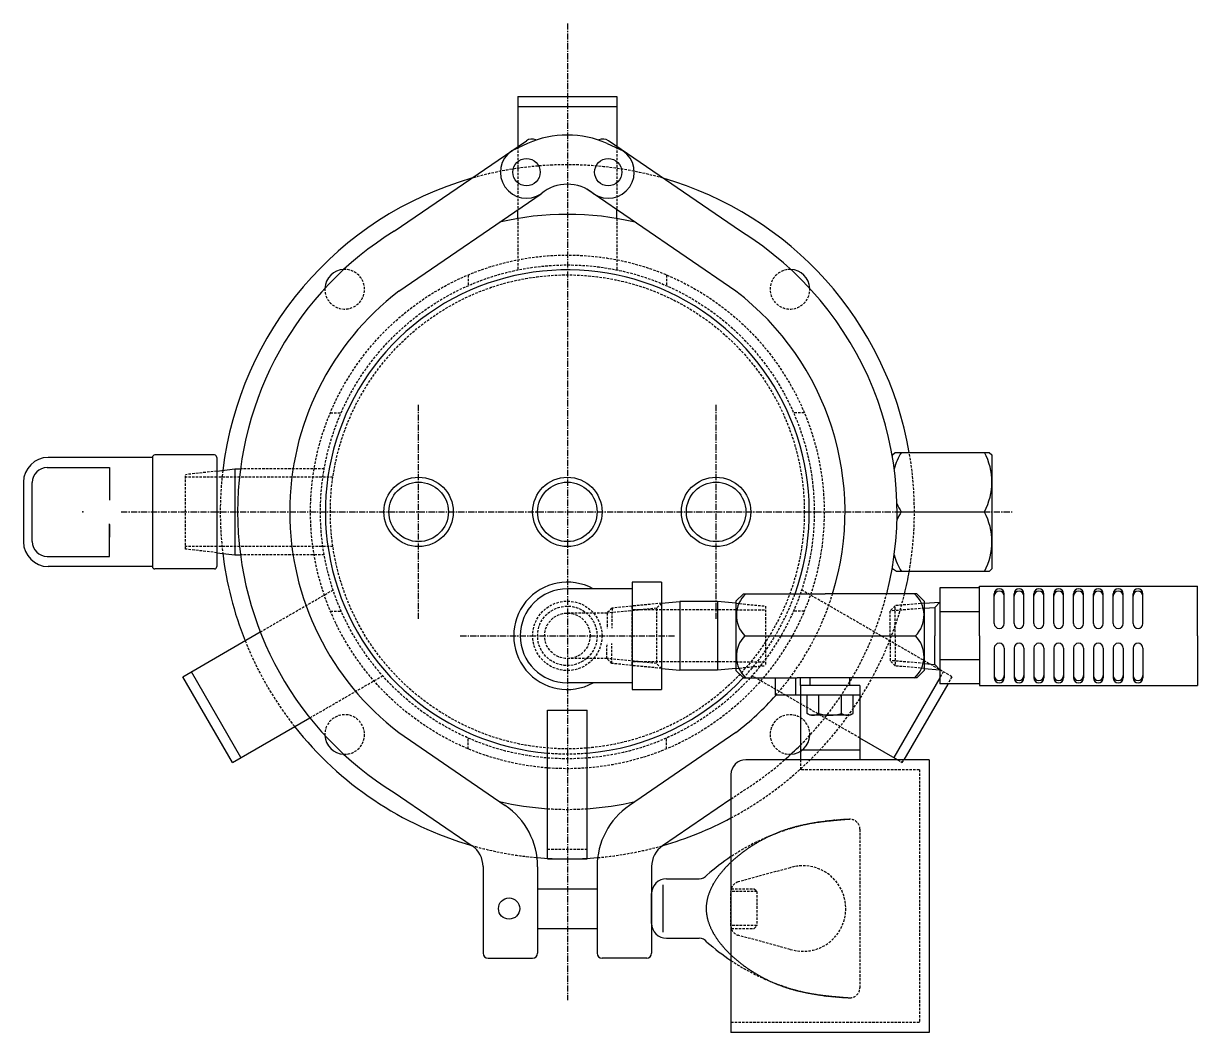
# Model space of a CAD drawing. Extents: x 248 to 800, y 18 to 771.
# Drawn here: x 306.8 to 543.6, y 567.5 to 771 of the extents above; entities that cross this region are included whole.
import ezdxf

# ---------------------------------------------------------------- set-up
doc = ezdxf.new("R2010")
doc.units = 0
doc.linetypes.add('CENTER', pattern=[2, 1.25, -0.25, 0.25, -0.25])
doc.linetypes.add('DASHED', pattern=[0.75, 0.5, -0.25])
doc.layers.get('0').update_dxf_attribs({"linetype": 'CONTINUOUS'})
doc.layers.add('CENTER', color=1, linetype='CENTER')

msp = doc.modelspace()

# ---------------------------------------------------------------- linework, layer by layer
at = {"color": 7, "linetype": 'CONTINUOUS'}
for p, q in [((406.5, 756.3), (406.5, 746.17)), ((406.5, 756.3), (426.5, 756.3)), ((426.5, 756.3), (426.5, 746.17)), ((406.5, 754.3), (426.5, 754.3)), ((381.59, 729.12), (408.23, 747.36)), ((408.48, 746.84), (405.28, 745.35)), ((424.52, 746.84), (427.76, 745.32)), ((451.41, 729.12), (424.77, 747.36)), ((382.5, 717.02), (411.22, 736.68)), ((450.5, 717.02), (420.43, 737.6)), ((406.5, 731.68), (406.5, 733.45)), ((426.5, 731.68), (426.5, 733.45)), ((482.11, 684.02), (482.61, 684.52)), ((482.61, 684.52), (501.61, 684.52)), ((501.61, 684.52), (502.11, 684.02)), ((332.81, 683.5), (311.81, 683.5)), ((332.81, 683.5), (332.81, 661.5)), ((345.31, 684), (333.31, 684)), ((345.81, 683.5), (345.81, 661.5)), ((482.11, 683.38), (482.11, 684.02)), ((502.11, 684.02), (502.11, 661.02)), ((502.11, 684.02), (502.11, 661.02)), ((311.59, 681.46), (324.13, 681.46)), ((324.13, 681.46), (324.13, 674.89)), ((345.81, 680.75), (349.46, 681.17)), ((349.46, 681.17), (350.57, 681.17)), ((349.46, 681.17), (349.46, 663.87)), ((306.81, 678.5), (306.81, 666.5)), ((308.59, 666.53), (308.59, 678.46)), ((483.86, 672.52), (500.65, 672.52)), ((324.13, 663.53), (324.13, 670.1)), ((324.13, 669.97), (324.13, 667.43)), ((311.59, 663.53), (324.13, 663.53)), ((345.81, 664.29), (349.46, 663.87)), ((349.46, 663.87), (350.57, 663.87)), ((332.81, 661.5), (311.81, 661.5)), ((332.81, 661.5), (329.16, 661.5)), ((345.31, 661), (333.31, 661)), ((482.11, 661.02), (482.11, 661.65)), ((482.86, 660.52), (482.11, 661.02)), ((502.11, 661.02), (501.61, 660.52)), ((435.5, 658.34), (429.55, 658.35)), ((429.55, 658.35), (429.55, 636.7)), ((435.5, 658.34), (435.5, 636.7)), ((501.61, 660.52), (482.86, 660.52)), ((429.55, 657.01), (416.5, 657.01)), ((452, 656.02), (450.5, 654.52)), ((452, 656.02), (468.5, 656.02)), ((487, 656.02), (468.5, 656.02)), ((487, 656.02), (488.5, 654.52)), ((499.6, 657.22), (491.6, 657.22)), ((491.6, 657.22), (491.6, 647.52)), ((499.6, 647.52), (499.6, 657.52)), ((499.6, 657.52), (543.6, 657.52)), ((502.6, 650.02), (502.6, 656.02)), ((504.6, 650.02), (504.6, 656.02)), ((506.6, 650.02), (506.6, 656.02)), ((508.6, 650.02), (508.6, 656.02)), ((510.6, 650.02), (510.6, 656.02)), ((512.6, 650.02), (512.6, 656.02)), ((514.6, 650.02), (514.6, 656.02)), ((516.6, 650.02), (516.6, 656.02)), ((518.6, 650.02), (518.6, 656.02)), ((520.6, 650.02), (520.6, 656.02)), ((522.6, 650.02), (522.6, 656.02)), ((524.6, 650.02), (524.6, 656.02)), ((526.6, 650.02), (526.6, 656.02)), ((528.6, 650.02), (528.6, 656.02)), ((530.6, 650.02), (530.6, 656.02)), ((532.6, 650.02), (532.6, 656.02)), ((543.6, 647.52), (543.6, 657.52)), ((435.5, 654.08), (439.2, 654.42)), ((439.2, 654.42), (439.2, 640.62)), ((446.8, 654.42), (439.2, 654.42)), ((450.5, 654.08), (446.8, 654.42)), ((446.8, 654.42), (446.8, 640.62)), ((450.5, 654.52), (450.5, 640.52)), ((488.5, 654.52), (488.5, 640.52)), ((488.5, 654.09), (491.6, 654.34)), ((488.5, 654.09), (488.5, 640.94)), ((491.6, 654.34), (490.6, 653.26)), ((488.5, 653.09), (490.6, 653.26)), ((490.6, 653.26), (490.6, 647.52)), ((499.6, 652.37), (491.6, 652.37)), ((338.94, 639.28), (354.57, 648.3)), ((452.31, 647.52), (486.69, 647.52)), ((490.6, 641.77), (490.6, 647.52)), ((491.6, 647.52), (491.6, 637.82)), ((499.6, 647.52), (499.6, 637.52)), ((543.6, 647.52), (543.6, 637.52)), ((502.6, 645.02), (502.6, 639.02)), ((504.6, 645.02), (504.6, 639.02)), ((506.6, 645.02), (506.6, 639.02)), ((508.6, 645.02), (508.6, 639.02)), ((510.6, 645.02), (510.6, 639.02)), ((512.6, 645.02), (512.6, 639.02)), ((514.6, 645.02), (514.6, 639.02)), ((516.6, 645.02), (516.6, 639.02)), ((518.6, 645.02), (518.6, 639.02)), ((520.6, 645.02), (520.6, 639.02)), ((522.6, 645.02), (522.6, 639.02)), ((524.6, 645.02), (524.6, 639.02)), ((526.6, 645.02), (526.6, 639.02)), ((528.6, 645.02), (528.6, 639.02)), ((530.6, 645.02), (530.6, 639.02)), ((532.6, 645.02), (532.6, 639.02)), ((488.5, 641.95), (490.6, 641.77)), ((491.6, 640.69), (490.6, 641.77)), ((499.6, 642.67), (491.6, 642.67)), ((350.67, 622.96), (340.67, 640.28)), ((435.5, 640.96), (439.2, 640.62)), ((446.8, 640.62), (439.2, 640.62)), ((450.5, 640.96), (446.8, 640.62)), ((452, 639.02), (450.5, 640.52)), ((487, 639.02), (488.5, 640.52)), ((488.5, 640.94), (491.6, 640.69)), ((348.94, 621.96), (338.94, 639.28)), ((429.55, 638.02), (416.5, 638.02)), ((452, 639.02), (462.86, 639.02)), ((458.5, 635.52), (458.5, 639.02)), ((462.5, 639.02), (462.5, 635.52)), ((474.14, 639.02), (462.86, 639.02)), ((463.5, 637.52), (463.5, 639.02)), ((475.5, 637.52), (463.5, 637.52)), ((463.5, 637.52), (463.5, 622.52)), ((465.5, 637.52), (465.5, 639.02)), ((473.5, 637.52), (473.5, 639.02)), ((487, 639.02), (474.14, 639.02)), ((475.5, 637.52), (475.5, 622.52)), ((491.6, 639.02), (482.33, 622.96)), ((493.21, 637.8), (484.38, 622.52)), ((499.6, 637.82), (491.6, 637.82)), ((499.6, 637.52), (543.6, 637.52)), ((429.55, 636.7), (435.5, 636.7)), ((463.5, 635.52), (458.5, 635.52)), ((475.5, 635.52), (463.5, 635.52)), ((474.12, 635.52), (464.88, 635.52)), ((464.88, 631.87), (464.88, 635.52)), ((467.19, 631.87), (467.19, 635.52)), ((471.81, 631.87), (471.81, 635.52)), ((474.12, 631.87), (474.12, 635.52)), ((412.5, 602.52), (412.5, 632.52)), ((412.5, 632.52), (420.5, 632.52)), ((420.5, 602.52), (420.5, 632.52)), ((348.94, 621.96), (364.57, 630.98)), ((465.5, 631.52), (464.88, 631.87)), ((473.5, 631.52), (465.5, 631.52)), ((473.5, 631.52), (474.12, 631.87)), ((382.5, 628.02), (403.98, 613.32)), ((450.5, 628.02), (429.03, 613.32)), ((483.1, 622.52), (475.5, 626.91)), ((463.5, 624.52), (475.5, 624.52)), ((489.5, 622.52), (452.5, 622.52)), ((489.5, 622.52), (489.5, 567.52)), ((449.5, 619.52), (449.5, 567.52)), ((381.59, 615.92), (397.33, 605.14)), ((449.5, 614.61), (435.68, 605.14)), ((412.5, 602.52), (420.5, 602.52)), ((399.5, 601.02), (399.5, 583.52)), ((410.5, 600.94), (410.5, 583.52)), ((422.5, 600.94), (422.5, 583.52)), ((433.5, 601.02), (433.5, 583.52)), ((435.74, 597.3), (435.74, 587.74)), ((436.5, 598.52), (443.1, 598.52)), ((410.5, 596.52), (422.5, 596.52)), ((433.5, 589.52), (433.5, 595.52)), ((410.5, 588.52), (422.5, 588.52)), ((436.5, 586.52), (443.1, 586.52)), ((400.5, 582.52), (409.5, 582.52)), ((432.5, 582.52), (423.5, 582.52)), ((489.5, 567.52), (449.5, 567.52))]:
    msp.add_line(p, q, dxfattribs=at)
at = {"color": 3, "linetype": 'DASHED'}
for p, q in [((406.5, 746.17), (406.5, 733.45)), ((426.5, 746.17), (426.5, 733.45)), ((406.5, 731.68), (406.5, 721.3)), ((426.5, 731.68), (426.5, 721.3)), ((396.5, 720.3), (396.5, 718.12)), ((436.5, 720.3), (436.5, 718.12)), ((368.72, 692.52), (370.89, 692.52)), ((464.28, 692.52), (462.11, 692.52)), ((345.81, 680.75), (339.46, 680.02)), ((339.46, 665.02), (339.46, 680.02)), ((345.81, 680.71), (345.81, 664.29)), ((345.81, 680.71), (345.81, 664.29)), ((367.46, 681.17), (350.57, 681.17)), ((345.81, 679.52), (339.46, 679.52)), ((369.22, 679.52), (345.81, 679.52)), ((345.81, 665.52), (339.46, 665.52)), ((369.22, 665.52), (345.81, 665.52)), ((345.81, 664.29), (339.46, 665.02)), ((367.46, 663.87), (350.57, 663.87)), ((354.57, 648.3), (369.25, 656.78)), ((494.06, 639.28), (463.75, 656.78)), ((435.51, 654.09), (425.51, 653.1)), ((435.5, 654.08), (429.5, 653.52)), ((435.51, 654.09), (434.51, 653.09)), ((450.5, 654.08), (456.5, 653.52)), ((482.6, 653.6), (481.6, 652.52)), ((488.5, 654.09), (482.6, 653.6)), ((482.6, 647.52), (482.6, 653.6)), ((368.72, 652.52), (370.89, 652.52)), ((424.51, 652.1), (416.51, 652.1)), ((424.51, 652.1), (424.5, 649.09)), ((425.51, 653.1), (424.51, 652.1)), ((434.51, 653.09), (424.51, 652.1)), ((425.51, 653.1), (425.5, 649.09)), ((429.5, 653.52), (429.5, 641.52)), ((435.5, 652.77), (429.5, 652.77)), ((434.51, 653.09), (434.49, 641.94)), ((450.5, 652.77), (435.5, 652.77)), ((450.5, 652.77), (456.5, 652.77)), ((456.5, 653.52), (456.5, 641.52)), ((464.28, 652.52), (462.11, 652.52)), ((488.5, 653.09), (481.6, 652.52)), ((481.6, 647.52), (481.6, 652.52)), ((481.6, 647.52), (481.6, 652.52)), ((481.6, 647.52), (481.6, 642.52)), ((481.6, 647.52), (481.6, 642.52)), ((482.6, 647.52), (482.6, 641.44)), ((424.49, 642.96), (424.5, 645.97)), ((425.49, 641.96), (425.5, 645.97)), ((424.49, 642.96), (416.5, 642.93)), ((425.49, 641.96), (424.49, 642.96)), ((434.49, 641.94), (424.49, 642.96)), ((435.49, 640.94), (425.49, 641.96)), ((435.5, 642.27), (429.5, 642.27)), ((435.49, 640.94), (434.49, 641.94)), ((450.5, 642.27), (435.5, 642.27)), ((450.5, 642.27), (456.5, 642.27)), ((488.5, 641.95), (481.6, 642.52)), ((482.6, 641.44), (481.6, 642.52)), ((364.57, 630.98), (379.25, 639.46)), ((435.5, 640.96), (429.5, 641.52)), ((450.5, 640.96), (456.5, 641.52)), ((475.5, 626.91), (453.75, 639.46)), ((488.5, 640.95), (482.6, 641.44)), ((492.33, 640.28), (491.6, 639.02)), ((494.06, 639.28), (493.21, 637.8)), ((396.5, 624.73), (396.5, 626.91)), ((436.5, 624.73), (436.5, 626.91)), ((463.5, 622.52), (463.5, 620.52)), ((487.5, 620.52), (463.5, 620.52)), ((483.1, 622.52), (484.06, 621.96)), ((484.06, 621.96), (484.38, 622.52)), ((487.5, 620.52), (487.5, 569.52)), ((449.5, 614.61), (451.41, 615.92)), ((475.5, 608.52), (475.5, 576.52)), ((412.5, 604.52), (420.5, 604.52)), ((461.43, 600.74), (450.98, 597.92)), ((449.5, 589.05), (449.5, 595.99)), ((454.75, 595.97), (449.5, 595.97)), ((449.57, 596.52), (454.2, 596.52)), ((454.2, 596.52), (454.75, 595.97)), ((454.75, 595.97), (454.75, 589.07)), ((454.75, 589.07), (449.5, 589.07)), ((449.57, 588.52), (454.2, 588.52)), ((454.2, 588.52), (454.75, 589.07)), ((461.43, 584.29), (450.98, 587.12)), ((487.5, 569.52), (449.5, 569.52))]:
    msp.add_line(p, q, dxfattribs=at)
at = {"color": 3}
for points in [[(473.44, 610.52, 0), (473.28, 610.5, 0), (473.13, 610.49, 0), (472.98, 610.48, 0), (472.83, 610.47, 0), (472.68, 610.46, 0), (472.52, 610.45, 0), (472.37, 610.43, 0), (472.22, 610.42, 0), (472.07, 610.41, 0), (471.91, 610.4, 0), (471.76, 610.38, 0), (471.61, 610.37, 0), (471.46, 610.36, 0), (471.31, 610.35, 0), (471.15, 610.33, 0), (471, 610.32, 0), (470.85, 610.3, 0), (470.7, 610.29, 0), (470.55, 610.28, 0), (470.39, 610.26, 0), (470.24, 610.25, 0), (470.09, 610.24, 0), (469.94, 610.22, 0), (469.79, 610.21, 0), (469.63, 610.19, 0), (469.48, 610.17, 0), (469.33, 610.16, 0), (469.18, 610.14, 0), (469.02, 610.13, 0), (468.87, 610.11, 0), (468.72, 610.09, 0), (468.57, 610.08, 0), (468.41, 610.06, 0), (468.26, 610.04, 0), (468.11, 610.02, 0), (467.96, 610, 0), (467.8, 609.98, 0), (467.65, 609.96, 0), (467.5, 609.94, 0), (467.35, 609.92, 0), (467.19, 609.9, 0), (467.04, 609.88, 0), (466.89, 609.86, 0), (466.74, 609.84, 0), (466.58, 609.81, 0), (466.43, 609.79, 0), (466.28, 609.76, 0), (466.12, 609.74, 0), (465.97, 609.72, 0), (465.82, 609.69, 0), (465.67, 609.66, 0), (465.51, 609.64, 0), (465.36, 609.61, 0), (465.21, 609.58, 0), (465.05, 609.55, 0), (464.9, 609.52, 0), (464.75, 609.5, 0), (464.6, 609.47, 0), (464.44, 609.43, 0), (464.29, 609.4, 0), (464.13, 609.37, 0), (463.98, 609.34, 0), (463.83, 609.3, 0), (463.68, 609.27, 0), (463.52, 609.24, 0), (463.37, 609.2, 0), (463.21, 609.16, 0), (463.06, 609.13, 0), (462.91, 609.09, 0), (462.75, 609.05, 0), (462.6, 609.01, 0), (462.45, 608.97, 0), (462.29, 608.93, 0), (462.14, 608.89, 0), (461.99, 608.85, 0), (461.83, 608.8, 0), (461.68, 608.76, 0), (461.52, 608.71, 0), (461.37, 608.67, 0), (461.21, 608.62, 0), (461.06, 608.57, 0), (460.91, 608.52, 0), (460.75, 608.47, 0), (460.6, 608.42, 0), (460.44, 608.37, 0), (460.29, 608.32, 0), (460.13, 608.26, 0), (459.98, 608.21, 0), (459.82, 608.15, 0), (459.67, 608.1, 0), (459.52, 608.04, 0), (459.36, 607.98, 0), (459.21, 607.92, 0), (459.05, 607.86, 0), (458.9, 607.8, 0), (458.74, 607.74, 0), (458.59, 607.68, 0), (458.43, 607.61, 0), (458.28, 607.55, 0), (458.12, 607.48, 0), (457.96, 607.41, 0), (457.81, 607.34, 0), (457.65, 607.27, 0), (457.5, 607.2, 0), (457.34, 607.13, 0), (457.19, 607.06, 0), (457.03, 606.98, 0), (456.88, 606.91, 0), (456.72, 606.83, 0), (456.57, 606.75, 0), (456.41, 606.67, 0), (456.26, 606.6, 0), (456.1, 606.51, 0), (455.95, 606.43, 0), (455.79, 606.35, 0), (455.64, 606.27, 0), (455.49, 606.18, 0), (455.33, 606.1, 0), (455.18, 606.01, 0), (455.02, 605.92, 0), (454.87, 605.84, 0), (454.72, 605.75, 0), (454.57, 605.65, 0), (454.42, 605.56, 0), (454.27, 605.47, 0), (454.12, 605.38, 0), (453.96, 605.28, 0), (453.81, 605.19, 0), (453.67, 605.1, 0), (453.52, 605, 0), (453.37, 604.9, 0), (453.22, 604.8, 0), (453.07, 604.7, 0), (452.93, 604.6, 0), (452.78, 604.5, 0), (452.63, 604.4, 0), (452.49, 604.3, 0), (452.35, 604.2, 0), (452.2, 604.09, 0), (452.06, 603.99, 0), (451.92, 603.88, 0), (451.77, 603.78, 0), (451.63, 603.67, 0), (451.49, 603.56, 0), (451.36, 603.45, 0), (451.22, 603.35, 0), (451.08, 603.24, 0), (450.94, 603.12, 0), (450.81, 603.01, 0), (450.67, 602.9, 0), (450.54, 602.79, 0), (450.4, 602.67, 0), (450.27, 602.56, 0), (450.14, 602.45, 0), (450.01, 602.33, 0), (449.88, 602.22, 0), (449.75, 602.1, 0), (449.63, 601.98, 0), (449.5, 601.86, 0)], [(449.5, 583.17, 0), (449.63, 583.05, 0), (449.75, 582.93, 0), (449.88, 582.81, 0), (450.01, 582.7, 0), (450.14, 582.58, 0), (450.27, 582.47, 0), (450.41, 582.35, 0), (450.54, 582.24, 0), (450.67, 582.13, 0), (450.81, 582.01, 0), (450.94, 581.9, 0), (451.08, 581.79, 0), (451.22, 581.68, 0), (451.36, 581.57, 0), (451.5, 581.46, 0), (451.64, 581.36, 0), (451.78, 581.25, 0), (451.92, 581.14, 0), (452.06, 581.04, 0), (452.2, 580.93, 0), (452.35, 580.83, 0), (452.49, 580.72, 0), (452.64, 580.62, 0), (452.78, 580.52, 0), (452.93, 580.42, 0), (453.08, 580.32, 0), (453.22, 580.22, 0), (453.37, 580.12, 0), (453.52, 580.02, 0), (453.67, 579.93, 0), (453.82, 579.83, 0), (453.97, 579.74, 0), (454.12, 579.64, 0), (454.27, 579.55, 0), (454.42, 579.46, 0), (454.57, 579.37, 0), (454.73, 579.28, 0), (454.88, 579.19, 0), (455.03, 579.1, 0), (455.18, 579.01, 0), (455.34, 578.92, 0), (455.49, 578.84, 0), (455.64, 578.75, 0), (455.8, 578.67, 0), (455.95, 578.59, 0), (456.11, 578.51, 0), (456.26, 578.43, 0), (456.42, 578.35, 0), (456.57, 578.27, 0), (456.73, 578.19, 0), (456.88, 578.12, 0), (457.04, 578.04, 0), (457.19, 577.97, 0), (457.35, 577.89, 0), (457.5, 577.82, 0), (457.66, 577.75, 0), (457.81, 577.68, 0), (457.97, 577.61, 0), (458.12, 577.54, 0), (458.28, 577.48, 0), (458.43, 577.41, 0), (458.59, 577.35, 0), (458.75, 577.28, 0), (458.9, 577.22, 0), (459.06, 577.16, 0), (459.21, 577.1, 0), (459.36, 577.04, 0), (459.52, 576.98, 0), (459.67, 576.93, 0), (459.83, 576.87, 0), (459.98, 576.82, 0), (460.14, 576.76, 0), (460.29, 576.71, 0), (460.45, 576.66, 0), (460.6, 576.6, 0), (460.75, 576.55, 0), (460.91, 576.5, 0), (461.06, 576.46, 0), (461.22, 576.41, 0), (461.37, 576.36, 0), (461.53, 576.32, 0), (461.68, 576.27, 0), (461.83, 576.23, 0), (461.99, 576.18, 0), (462.14, 576.14, 0), (462.3, 576.1, 0), (462.45, 576.06, 0), (462.61, 576.02, 0), (462.76, 575.98, 0), (462.91, 575.94, 0), (463.07, 575.9, 0), (463.22, 575.87, 0), (463.37, 575.83, 0), (463.53, 575.79, 0), (463.68, 575.76, 0), (463.83, 575.72, 0), (463.99, 575.69, 0), (464.14, 575.66, 0), (464.29, 575.63, 0), (464.45, 575.6, 0), (464.6, 575.56, 0), (464.75, 575.53, 0), (464.91, 575.5, 0), (465.06, 575.48, 0), (465.21, 575.45, 0), (465.37, 575.42, 0), (465.52, 575.39, 0), (465.67, 575.37, 0), (465.83, 575.34, 0), (465.98, 575.32, 0), (466.13, 575.29, 0), (466.29, 575.27, 0), (466.44, 575.24, 0), (466.59, 575.22, 0), (466.75, 575.2, 0), (466.9, 575.17, 0), (467.05, 575.15, 0), (467.2, 575.13, 0), (467.36, 575.11, 0), (467.51, 575.09, 0), (467.66, 575.07, 0), (467.82, 575.05, 0), (467.97, 575.03, 0), (468.12, 575.01, 0), (468.27, 574.99, 0), (468.43, 574.97, 0), (468.58, 574.96, 0), (468.73, 574.94, 0), (468.88, 574.92, 0), (469.04, 574.91, 0), (469.19, 574.89, 0), (469.34, 574.87, 0), (469.5, 574.86, 0), (469.65, 574.84, 0), (469.8, 574.83, 0), (469.95, 574.81, 0), (470.11, 574.8, 0), (470.26, 574.78, 0), (470.41, 574.77, 0), (470.56, 574.75, 0), (470.72, 574.74, 0), (470.87, 574.73, 0), (471.02, 574.71, 0), (471.17, 574.7, 0), (471.33, 574.69, 0), (471.48, 574.67, 0), (471.63, 574.66, 0), (471.78, 574.65, 0), (471.94, 574.64, 0), (472.09, 574.62, 0), (472.24, 574.61, 0), (472.39, 574.6, 0), (472.55, 574.59, 0), (472.7, 574.58, 0), (472.85, 574.56, 0), (473, 574.55, 0), (473.15, 574.54, 0), (473.31, 574.53, 0), (473.46, 574.52, 0)]]:
    msp.add_polyline3d(points, dxfattribs=at)
at = {"color": 7}
msp.add_polyline3d([(449.5, 601.86, 0), (449.39, 601.76, 0), (449.28, 601.65, 0), (449.17, 601.55, 0), (449.06, 601.44, 0), (448.95, 601.33, 0), (448.85, 601.23, 0), (448.74, 601.12, 0), (448.64, 601.01, 0), (448.54, 600.9, 0), (448.43, 600.79, 0), (448.33, 600.68, 0), (448.23, 600.57, 0), (448.13, 600.46, 0), (448.03, 600.35, 0), (447.94, 600.24, 0), (447.84, 600.13, 0), (447.74, 600.02, 0), (447.65, 599.9, 0), (447.56, 599.79, 0), (447.46, 599.68, 0), (447.37, 599.57, 0), (447.28, 599.45, 0), (447.19, 599.34, 0), (447.11, 599.22, 0), (447.02, 599.11, 0), (446.94, 598.99, 0), (446.85, 598.88, 0), (446.77, 598.76, 0), (446.69, 598.65, 0), (446.61, 598.53, 0), (446.53, 598.41, 0), (446.45, 598.3, 0), (446.37, 598.18, 0), (446.3, 598.06, 0), (446.23, 597.94, 0), (446.15, 597.83, 0), (446.08, 597.71, 0), (446.01, 597.59, 0), (445.94, 597.47, 0), (445.88, 597.35, 0), (445.81, 597.23, 0), (445.75, 597.11, 0), (445.69, 596.99, 0), (445.62, 596.87, 0), (445.56, 596.75, 0), (445.51, 596.63, 0), (445.45, 596.51, 0), (445.39, 596.39, 0), (445.34, 596.27, 0), (445.29, 596.15, 0), (445.24, 596.03, 0), (445.19, 595.91, 0), (445.14, 595.78, 0), (445.1, 595.66, 0), (445.05, 595.54, 0), (445.01, 595.42, 0), (444.97, 595.3, 0), (444.93, 595.17, 0), (444.89, 595.05, 0), (444.85, 594.93, 0), (444.82, 594.8, 0), (444.79, 594.68, 0), (444.75, 594.56, 0), (444.73, 594.44, 0), (444.7, 594.31, 0), (444.67, 594.19, 0), (444.65, 594.07, 0), (444.63, 593.94, 0), (444.61, 593.82, 0), (444.59, 593.7, 0), (444.57, 593.57, 0), (444.55, 593.45, 0), (444.54, 593.32, 0), (444.53, 593.2, 0), (444.52, 593.08, 0), (444.51, 592.95, 0), (444.51, 592.83, 0), (444.5, 592.71, 0), (444.5, 592.58, 0), (444.5, 592.46, 0), (444.5, 592.33, 0), (444.51, 592.21, 0), (444.51, 592.09, 0), (444.52, 591.96, 0), (444.53, 591.84, 0), (444.54, 591.71, 0), (444.55, 591.59, 0), (444.57, 591.47, 0), (444.59, 591.34, 0), (444.61, 591.22, 0), (444.63, 591.09, 0), (444.65, 590.97, 0), (444.67, 590.85, 0), (444.7, 590.72, 0), (444.73, 590.6, 0), (444.76, 590.48, 0), (444.79, 590.35, 0), (444.82, 590.23, 0), (444.85, 590.11, 0), (444.89, 589.99, 0), (444.93, 589.86, 0), (444.97, 589.74, 0), (445.01, 589.62, 0), (445.05, 589.5, 0), (445.1, 589.37, 0), (445.14, 589.25, 0), (445.19, 589.13, 0), (445.24, 589.01, 0), (445.29, 588.89, 0), (445.34, 588.77, 0), (445.39, 588.64, 0), (445.45, 588.52, 0), (445.51, 588.4, 0), (445.57, 588.28, 0), (445.62, 588.16, 0), (445.69, 588.04, 0), (445.75, 587.92, 0), (445.81, 587.8, 0), (445.88, 587.68, 0), (445.94, 587.56, 0), (446.01, 587.45, 0), (446.08, 587.33, 0), (446.15, 587.21, 0), (446.23, 587.09, 0), (446.3, 586.97, 0), (446.38, 586.85, 0), (446.45, 586.74, 0), (446.53, 586.62, 0), (446.61, 586.5, 0), (446.69, 586.39, 0), (446.77, 586.27, 0), (446.85, 586.15, 0), (446.94, 586.04, 0), (447.02, 585.92, 0), (447.11, 585.81, 0), (447.19, 585.69, 0), (447.28, 585.58, 0), (447.37, 585.47, 0), (447.46, 585.35, 0), (447.56, 585.24, 0), (447.65, 585.13, 0), (447.74, 585.01, 0), (447.84, 584.9, 0), (447.94, 584.79, 0), (448.03, 584.68, 0), (448.13, 584.57, 0), (448.23, 584.46, 0), (448.33, 584.35, 0), (448.43, 584.24, 0), (448.54, 584.13, 0), (448.64, 584.02, 0), (448.74, 583.91, 0), (448.85, 583.8, 0), (448.95, 583.7, 0), (449.06, 583.59, 0), (449.17, 583.48, 0), (449.28, 583.38, 0), (449.39, 583.27, 0), (449.5, 583.17, 0)], dxfattribs=at)
at = {"color": 7, "linetype": 'CONTINUOUS'}
for centre, radius in [((408.25, 741.02), 2.75), ((424.75, 741.02), 2.75), ((386.5, 672.52), 7), ((386.5, 672.52), 6), ((416.5, 672.52), 7), ((416.5, 672.52), 6), ((446.5, 672.52), 7), ((446.5, 672.52), 6), ((404.75, 592.52), 2.14)]:
    msp.add_circle(centre, radius, dxfattribs=at)
at = {"color": 3, "linetype": 'DASHED'}
for centre, radius in [((416.5, 672.52), 51.8), ((416.5, 672.52), 49.8), ((416.5, 672.52), 47.8), ((416.5, 647.52), 7), ((416.5, 647.52), 6), ((416.5, 647.52), 4.59)]:
    msp.add_circle(centre, radius, dxfattribs=at)
at = {"color": 7, "linetype": 'CONTINUOUS'}
for centre, radius, start, end in [((416.5, 728.52), 20, 66.3517, 113.6483), ((409.36, 745.71), 2, 67.3335, 124.4), ((423.64, 745.71), 2, 55.6, 112.6665), ((408.25, 741.02), 5.25, 124.4, 304.4), ((424.75, 741.02), 5.25, 235.6, 55.6), ((416.5, 672.52), 70, 106.0078, 173.1579), ((416.5, 672.52), 70, 9.8709, 73.9922), ((416.51, 730.36), 8.24, 50.1378, 129.9241), ((416.5, 672.52), 60, 76.8398, 103.1602), ((416.5, 672.52), 66.5, 121.6667, 238.3333), ((416.5, 672.52), 66.5, 345.6221, 58.3333), ((371.6, 717.42), 4, 92.4104, 177.5896), ((416.5, 672.52), 48.8, 340.2233, 265.2987), ((461.4, 717.42), 4, 2.4104, 87.5896), ((416.5, 672.52), 56, 127.3786, 232.6214), ((416.5, 672.52), 56, 342.8499, 52.6214), ((493.29, 678.51), 11.18, 147.4674, 166.1764), ((489.29, 678.53), 12.83, 332.2221, 27.7779), ((311.81, 678.5), 5, 90, 180), ((333.31, 683.5), 0.5, 90, 180), ((345.31, 683.5), 0.5, 0, 90), ((311.59, 678.46), 3, 90, 180), ((493.29, 678.51), 11.18, 202.743, 212.4259), ((493.29, 666.52), 11.18, 147.6049, 157.3038), ((489.29, 666.5), 12.83, 332.2529, 27.8086), ((311.81, 666.5), 5, 180, 270), ((311.59, 666.53), 3, 180, 270), ((416.5, 672.52), 70, 186.8421, 201.7868), ((493.29, 666.52), 11.18, 193.7713, 212.5633), ((333.31, 661.5), 0.5, 180, 270), ((345.31, 661.5), 0.5, 270, 0), ((416.5, 647.52), 10.82, 61.3057, 298.6943), ((416.5, 672.52), 70, 346.3663, 350.1291), ((416.5, 647.52), 9.49, 90, 270), ((456.47, 651.67), 5.88, 132.2822, 224.947), ((482.65, 651.67), 5.8, 314.1982, 48.5726), ((503.6, 656.02), 1, 0, 180), ((503.6, 655.52), 1, 0, 180), ((507.6, 656.02), 1, 0, 180), ((507.6, 655.52), 1, 0, 180), ((511.6, 656.02), 1, 0, 180), ((511.6, 655.52), 1, 0, 180), ((515.6, 656.02), 1, 0, 180), ((515.6, 655.52), 1, 0, 180), ((519.6, 656.02), 1, 0, 180), ((519.6, 655.52), 1, 0, 180), ((523.6, 656.02), 1, 0, 180), ((523.6, 655.52), 1, 0, 180), ((527.6, 656.02), 1, 0, 180), ((527.6, 655.52), 1, 0, 180), ((531.6, 656.02), 1, 0, 180), ((531.6, 655.52), 1, 0, 180), ((503.6, 650.02), 1, 180, 0), ((507.6, 650.02), 1, 180, 0), ((511.6, 650.02), 1, 180, 0), ((515.6, 650.02), 1, 180, 0), ((519.6, 650.02), 1, 180, 0), ((523.6, 650.02), 1, 180, 0), ((527.6, 650.02), 1, 180, 0), ((531.6, 650.02), 1, 180, 0), ((456.47, 643.36), 5.88, 135.053, 227.7178), ((482.65, 643.36), 5.8, 311.4274, 45.8018), ((503.6, 645.02), 1, 0, 180), ((507.6, 645.02), 1, 0, 180), ((511.6, 645.02), 1, 0, 180), ((515.6, 645.02), 1, 0, 180), ((519.6, 645.02), 1, 0, 180), ((523.6, 645.02), 1, 0, 180), ((527.6, 645.02), 1, 0, 180), ((531.6, 645.02), 1, 0, 180), ((503.6, 639.52), 1, 180, 0), ((507.6, 639.52), 1, 180, 0), ((511.6, 639.52), 1, 180, 0), ((515.6, 639.52), 1, 180, 0), ((519.6, 639.52), 1, 180, 0), ((523.6, 639.52), 1, 180, 0), ((527.6, 639.52), 1, 180, 0), ((531.6, 639.52), 1, 180, 0), ((416.5, 672.52), 48.8, 274.7013, 316.6497), ((503.6, 639.02), 1, 180, 0), ((507.6, 639.02), 1, 180, 0), ((511.6, 639.02), 1, 180, 0), ((515.6, 639.02), 1, 180, 0), ((519.6, 639.02), 1, 180, 0), ((523.6, 639.02), 1, 180, 0), ((527.6, 639.02), 1, 180, 0), ((531.6, 639.02), 1, 180, 0), ((416.5, 672.52), 56, 307.3786, 318.6279), ((466.04, 633.56), 2.04, 235.6158, 304.3842), ((469.5, 639.16), 7.64, 252.412, 287.588), ((472.96, 633.56), 2.04, 235.6158, 304.3842), ((416.5, 672.52), 70, 218.2132, 253.9922), ((371.6, 627.62), 4, 182.4104, 267.5896), ((416.5, 672.52), 66.5, 311.2295, 314.9725), ((461.4, 627.62), 4, 272.4104, 357.5896), ((452.5, 619.52), 3, 90, 180), ((416.5, 672.52), 60, 256.8398, 266.1774), ((395.5, 600.94), 15, 0, 55.6), ((416.5, 672.52), 60, 273.8226, 283.1602), ((437.5, 600.94), 15, 124.4, 180), ((416.5, 672.52), 70, 286.0078, 298.1271), ((394.5, 601.02), 5, 0, 55.6), ((438.5, 601.02), 5, 124.4, 180), ((416.5, 672.52), 70, 264.9893, 275.0107), ((474.37, 565.69), 44.83, 123.693, 131.5058), ((443.1, 600.52), 2, 270, 321.3816), ((436.5, 595.52), 3, 90, 180), ((436.5, 589.52), 3, 180, 270), ((443.1, 584.52), 2, 38.6184, 90), ((474.37, 619.34), 44.83, 228.4942, 236.307), ((400.5, 583.52), 1, 180, 270), ((409.5, 583.52), 1, 270, 0), ((423.5, 583.52), 1, 180, 270), ((432.5, 583.52), 1, 270, 0)]:
    msp.add_arc(centre, radius, start, end, dxfattribs=at)
at = {"color": 3, "linetype": 'DASHED'}
for centre, radius, start, end in [((416.5, 672.52), 70, 73.9922, 106.0078), ((371.6, 717.42), 4, 177.5896, 92.4104), ((461.4, 717.42), 4, 87.5896, 2.4104), ((416.5, 672.52), 70, 350.1291, 9.8709), ((416.5, 672.52), 70, 173.1579, 186.8421), ((416.5, 672.52), 70, 298.1271, 346.3663), ((416.5, 672.52), 48.8, 316.6497, 340.2233), ((416.5, 672.52), 56, 318.6279, 342.8499), ((416.5, 672.52), 66.5, 314.9725, 345.6221), ((416.5, 672.52), 70, 201.7868, 218.2132), ((371.6, 627.62), 4, 267.5896, 182.4104), ((461.4, 627.62), 4, 357.5896, 272.4104), ((416.5, 672.52), 48.8, 265.2987, 274.7013), ((416.5, 672.52), 66.5, 301.6667, 311.2295), ((416.5, 672.52), 60, 266.1774, 273.8226), ((474.37, 565.69), 44.83, 91.1648, 123.693), ((473.5, 608.52), 2, 0, 91.1648), ((416.5, 672.52), 70, 253.9922, 264.9893), ((416.5, 672.52), 70, 275.0107, 286.0078), ((464.03, 592.52), 8.63, 252.4367, 107.5633), ((451.5, 595.99), 2, 105.1374, 180), ((451.5, 589.05), 2, 180, 254.8626), ((474.37, 619.34), 44.83, 236.307, 268.8352), ((473.5, 576.52), 2, 268.8352, 360)]:
    msp.add_arc(centre, radius, start, end, dxfattribs=at)
at = {"color": 7, "linetype": 'CONTINUOUS'}
msp.add_point((318.81, 672.5), dxfattribs=at)
msp.add_point((318.81, 672.5), dxfattribs=at)
at = {"layer": 'CENTER', "color": 1, "linetype": 'CENTER'}
for p, q in [((416.5, 771.02), (416.5, 574.02)), ((386.5, 650.92), (386.5, 694.11)), ((446.5, 650.92), (446.5, 694.11)), ((326.5, 672.52), (506.5, 672.52)), ((394.9, 647.52), (438.1, 647.52))]:
    msp.add_line(p, q, dxfattribs=at)

doc.saveas('drawing.dxf')
